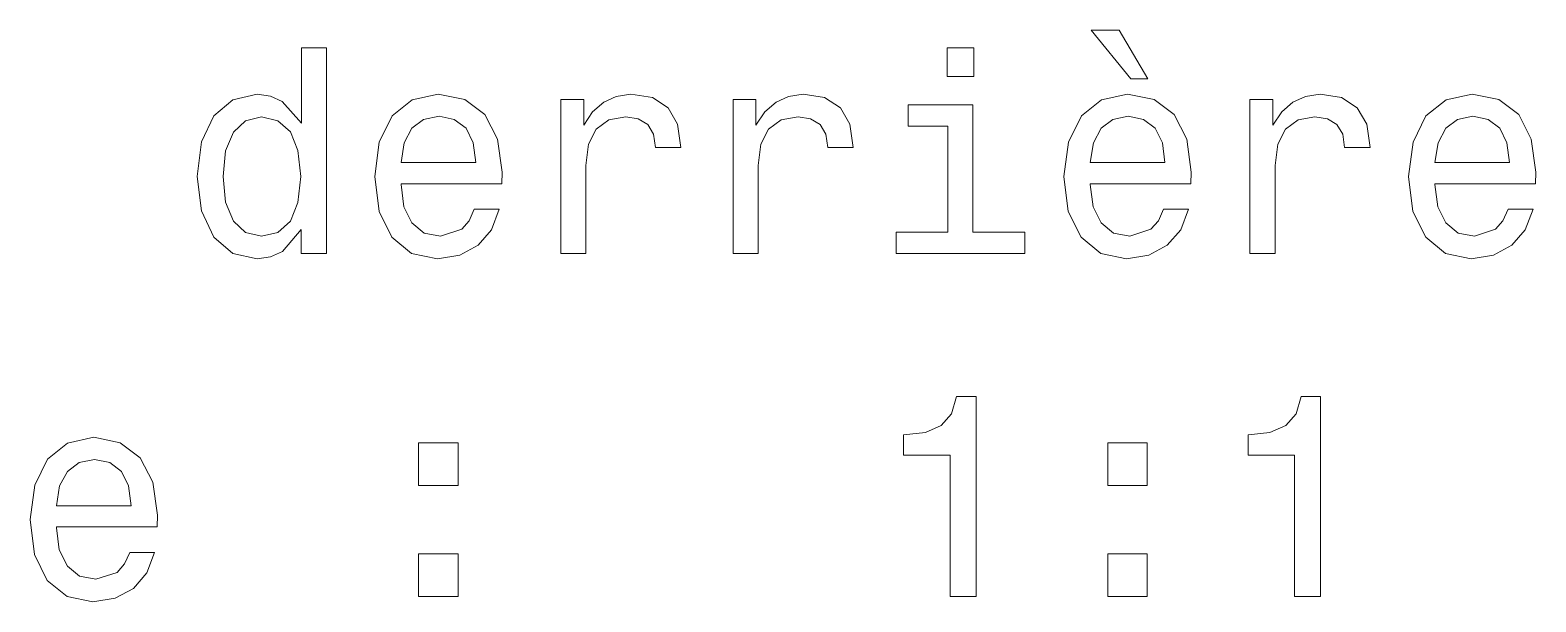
# Model space of a CAD drawing. Extents: x 537 to 786, y 346 to 499.
# Drawn here: x 759.27 to 785.8, y 386 to 396.08 of the extents above; entities that cross this region are included whole.
import ezdxf

# ---------------------------------------------------------------- set-up
doc = ezdxf.new("R2010")
doc.units = 0

msp = doc.modelspace()

# ---------------------------------------------------------------- linework, layer by layer
at = {"color": 7, "lineweight": 13}
for points in [[(778.966, 395.22), (778.461, 396.077), (777.967, 396.077), (778.668, 395.22)], [(764.048, 392.562), (764.048, 392.143), (764.492, 392.143), (764.492, 395.764), (764.053, 395.764), (764.053, 394.438), (763.715, 394.821), (763.508, 394.912), (763.271, 394.947), (762.843, 394.847), (762.51, 394.564), (762.293, 394.11), (762.217, 393.5), (762.293, 392.89), (762.51, 392.431), (762.843, 392.143), (763.271, 392.048), (763.508, 392.083), (763.72, 392.174)], [(775.899, 395.764), (775.43, 395.764), (775.43, 395.26), (775.899, 395.26)], [(765.808, 393.369), (767.583, 393.369), (767.588, 393.576), (767.508, 394.156), (767.286, 394.589), (766.933, 394.852), (766.464, 394.947), (766.005, 394.847), (765.652, 394.564), (765.425, 394.105), (765.344, 393.5), (765.42, 392.88), (765.647, 392.426), (765.995, 392.143), (766.448, 392.048), (766.842, 392.113), (767.165, 392.285), (767.402, 392.557), (767.538, 392.92), (767.099, 392.92), (767.008, 392.718), (766.877, 392.567), (766.504, 392.446), (766.216, 392.501), (766, 392.678), (765.858, 392.965), (765.808, 393.354)], [(768.622, 392.143), (769.066, 392.143), (769.066, 393.692), (769.111, 394.065), (769.247, 394.332), (769.469, 394.494), (769.767, 394.549), (769.989, 394.514), (770.155, 394.413), (770.256, 394.241), (770.291, 394.009), (770.74, 394.009), (770.68, 394.418), (770.513, 394.71), (770.236, 394.887), (769.858, 394.947), (769.6, 394.907), (769.379, 394.806), (769.182, 394.635), (769.026, 394.403), (769.026, 394.852), (768.622, 394.852)], [(771.658, 392.143), (772.102, 392.143), (772.102, 393.692), (772.147, 394.065), (772.284, 394.332), (772.505, 394.494), (772.803, 394.549), (773.025, 394.514), (773.191, 394.413), (773.292, 394.241), (773.327, 394.009), (773.776, 394.009), (773.716, 394.418), (773.549, 394.71), (773.272, 394.887), (772.894, 394.947), (772.637, 394.907), (772.415, 394.806), (772.218, 394.635), (772.062, 394.403), (772.062, 394.852), (771.658, 394.852)], [(777.952, 393.369), (779.727, 393.369), (779.732, 393.576), (779.652, 394.156), (779.43, 394.589), (779.077, 394.852), (778.608, 394.947), (778.149, 394.847), (777.796, 394.564), (777.569, 394.105), (777.488, 393.5), (777.564, 392.88), (777.791, 392.426), (778.139, 392.143), (778.593, 392.048), (778.986, 392.113), (779.309, 392.285), (779.546, 392.557), (779.682, 392.92), (779.243, 392.92), (779.152, 392.718), (779.021, 392.567), (778.648, 392.446), (778.361, 392.501), (778.144, 392.678), (778.003, 392.965), (777.952, 393.354)], [(780.766, 392.143), (781.21, 392.143), (781.21, 393.692), (781.255, 394.065), (781.392, 394.332), (781.613, 394.494), (781.911, 394.549), (782.133, 394.514), (782.299, 394.413), (782.4, 394.241), (782.435, 394.009), (782.884, 394.009), (782.824, 394.418), (782.657, 394.71), (782.38, 394.887), (782.002, 394.947), (781.745, 394.907), (781.523, 394.806), (781.326, 394.635), (781.17, 394.403), (781.17, 394.852), (780.766, 394.852)], [(784.024, 393.369), (785.799, 393.369), (785.804, 393.576), (785.724, 394.156), (785.502, 394.589), (785.149, 394.852), (784.68, 394.947), (784.221, 394.847), (783.868, 394.564), (783.641, 394.105), (783.56, 393.5), (783.636, 392.88), (783.863, 392.426), (784.211, 392.143), (784.665, 392.048), (785.058, 392.113), (785.381, 392.285), (785.618, 392.557), (785.754, 392.92), (785.315, 392.92), (785.224, 392.718), (785.093, 392.567), (784.72, 392.446), (784.433, 392.501), (784.216, 392.678), (784.075, 392.965), (784.024, 393.354)], [(763.347, 394.549), (763.639, 394.478), (763.861, 394.282), (763.992, 393.954), (764.043, 393.5), (763.992, 393.041), (763.861, 392.713), (763.639, 392.512), (763.347, 392.446), (763.07, 392.512), (762.858, 392.713), (762.716, 393.046), (762.671, 393.5), (762.716, 393.949), (762.858, 394.277), (763.07, 394.478)], [(765.808, 393.742), (765.863, 394.09), (766, 394.347), (766.206, 394.504), (766.479, 394.559), (766.746, 394.504), (766.953, 394.347), (767.079, 394.09), (767.124, 393.742)], [(775.884, 392.517), (775.884, 394.761), (774.745, 394.761), (774.745, 394.383), (775.441, 394.383), (775.441, 392.517), (774.533, 392.517), (774.533, 392.143), (776.802, 392.143), (776.802, 392.517)], [(777.952, 393.742), (778.008, 394.09), (778.144, 394.347), (778.35, 394.504), (778.623, 394.559), (778.89, 394.504), (779.097, 394.347), (779.223, 394.09), (779.268, 393.742)], [(784.024, 393.742), (784.08, 394.09), (784.216, 394.347), (784.423, 394.504), (784.695, 394.559), (784.962, 394.504), (785.169, 394.347), (785.295, 394.09), (785.34, 393.742)], [(775.481, 386.097), (775.94, 386.097), (775.94, 389.622), (775.597, 389.622), (775.506, 389.314), (775.325, 389.107), (775.047, 388.986), (774.664, 388.946), (774.664, 388.588), (775.481, 388.588)], [(781.553, 386.097), (782.012, 386.097), (782.012, 389.622), (781.669, 389.622), (781.578, 389.314), (781.397, 389.107), (781.119, 388.986), (780.736, 388.946), (780.736, 388.588), (781.553, 388.588)], [(759.736, 387.322), (761.511, 387.322), (761.516, 387.529), (761.435, 388.109), (761.214, 388.542), (760.861, 388.805), (760.392, 388.901), (759.933, 388.8), (759.58, 388.517), (759.353, 388.058), (759.272, 387.453), (759.348, 386.833), (759.575, 386.379), (759.923, 386.097), (760.376, 386.001), (760.77, 386.066), (761.093, 386.238), (761.33, 386.51), (761.466, 386.873), (761.027, 386.873), (760.936, 386.671), (760.805, 386.52), (760.432, 386.399), (760.144, 386.455), (759.928, 386.631), (759.786, 386.919), (759.736, 387.307)], [(766.116, 388.053), (766.812, 388.053), (766.812, 388.805), (766.116, 388.805)], [(778.26, 388.053), (778.956, 388.053), (778.956, 388.805), (778.26, 388.805)], [(759.736, 387.695), (759.791, 388.043), (759.928, 388.3), (760.134, 388.457), (760.407, 388.512), (760.674, 388.457), (760.881, 388.3), (761.007, 388.043), (761.052, 387.695)], [(766.116, 386.097), (766.812, 386.097), (766.812, 386.848), (766.116, 386.848)], [(778.26, 386.097), (778.956, 386.097), (778.956, 386.848), (778.26, 386.848)]]:
    msp.add_lwpolyline(points, close=True, dxfattribs=at)

doc.saveas('drawing.dxf')
